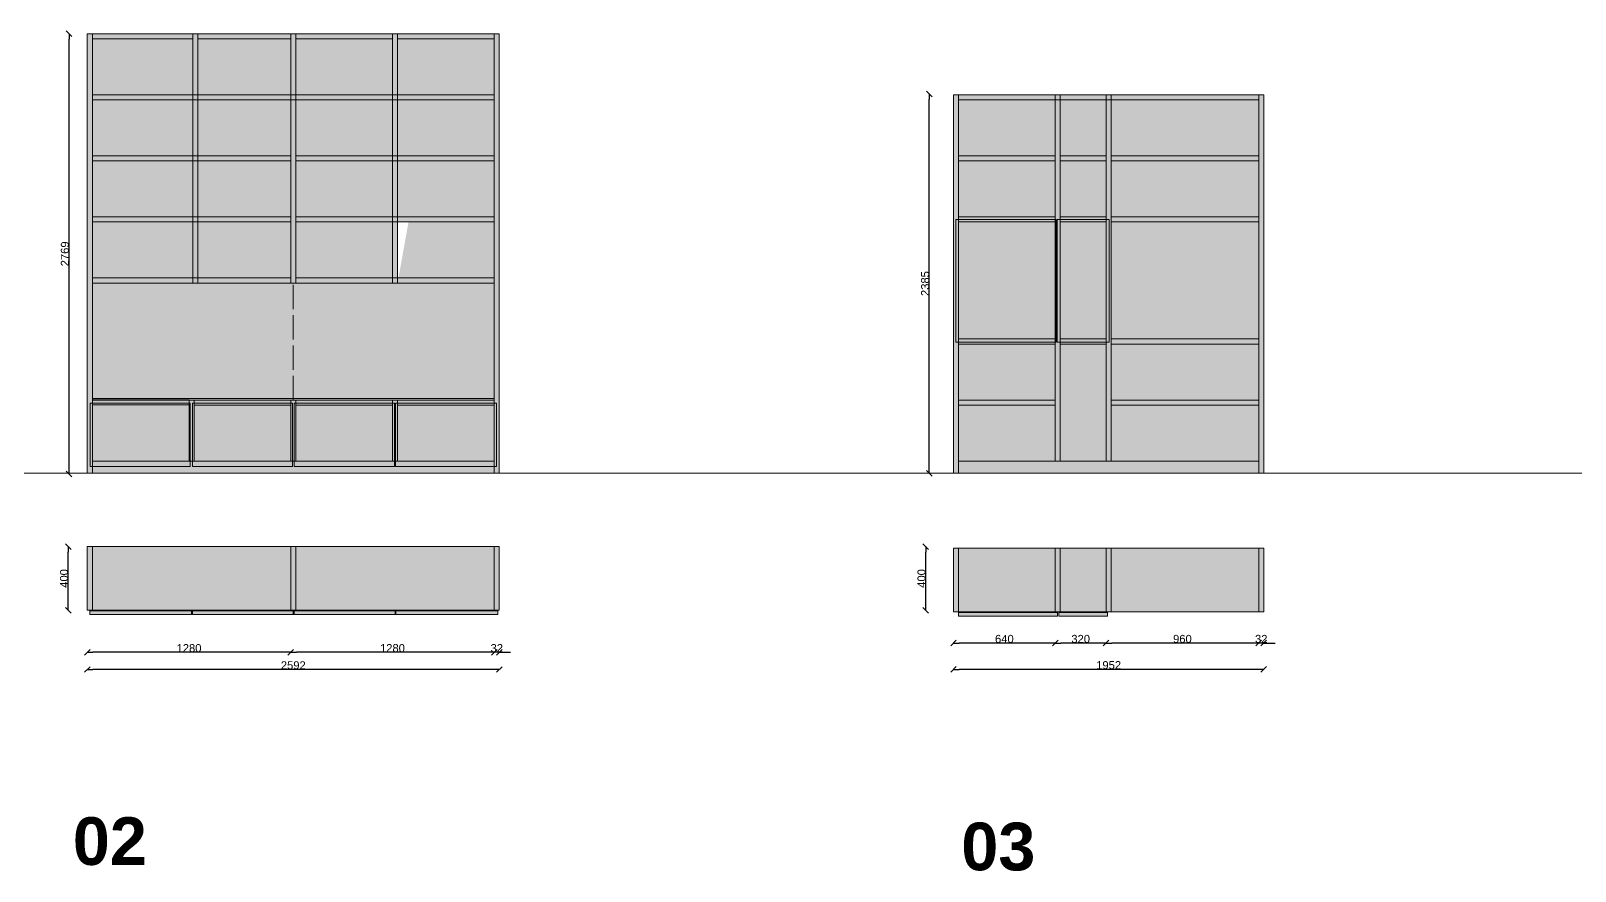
# Model space of a CAD drawing. Header units: millimetres. Extents: x -21288 to 39740, y -2987 to 21739.
# Drawn here: x -13013 to -3298, y 11797 to 17081 of the extents above; entities that cross this region are included whole.
import ezdxf

# ---------------------------------------------------------------- set-up
doc = ezdxf.new("R2010")
doc.units = ezdxf.units.MM
doc.header["$LTSCALE"] = 50
doc.header["$PDMODE"] = 1
doc.header["$PDSIZE"] = -2
doc.linetypes.add('ISO-02 Linea a tratti', pattern=[3.81, 3.048, -0.762])
doc.layers.get('0').update_dxf_attribs({"lineweight": 18})
doc.layers.add('Linee arredi', color=3, linetype='Continuous', lineweight=5)
doc.layers.add('Quote', color=7, linetype='Continuous', lineweight=5)
doc.styles.add('Arial', font='Arial.ttf')
doc.styles.add('Arial (bold)', font='Arial Bold.ttf')
doc.dimstyles.new('M&C_quote arredo', dxfattribs={"dimtxt": 50.344329, "dimasz": 35.34668, "dimexe": 0, "dimexo": 0, "dimgap": 0.5, "dimtad": 1, "dimdec": 0, "dimtxsty": 'Arial', "dimblk": 'VW_SLASH-2', "dimblk1": 'VW_SLASH-2', "dimblk2": 'VW_SLASH-2', "dimcen": 0, "dimse1": 1, "dimse2": 1, "dimazin": 0, "dimtfac": 1, "dimtdec": 0, "dimtix": 1, "dimtmove": 0, "dimatfit": 0, "dimldrblk": 'VW_SLASH-2', "dimfxl": 0, "dimfxlon": 1, "dimfrac": 2, "dimtolj": 1, "dimarcsym": 0})

# ---------------------------------------------------------------- blocks, each defined once
blk = doc.blocks.new('VW_SLASH-2')
at = {"color": 0, "linetype": 'ByBlock', "lineweight": -2, "transparency": 16777216}
blk.add_line((0, 0), (-1, 0), dxfattribs=at)
at = {"color": 0, "linetype": 'Continuous', "lineweight": -2, "transparency": 16777216, "flags": 128}
blk.add_lwpolyline([(0.5, 0.5), (-0.5, -0.5)], dxfattribs=at)
blk = doc.blocks.new('*D9')
at = {"layer": 'Defpoints', "color": 0, "transparency": 16777216}
for p in [(-12773.2, 17063.3), (-12621.3, 17063.3), (-12621.3, 14294.3)]:
    blk.add_point(p, dxfattribs=at)
at = {"layer": 'Quote', "color": 0, "lineweight": -2, "transparency": 16777216}
blk.add_line((-12773.2, 14329.6), (-12773.2, 17027.9), dxfattribs=at)
at = {"layer": 'Quote', "color": 0, "lineweight": -2, "transparency": 16777216, "xscale": 35.3466796875, "yscale": 35.3466796875, "zscale": 35.3466796875}
for p, rotation in [((-12773.2, 17063.3), 90), ((-12773.2, 14294.3), 270)]:
    blk.add_blockref('VW_SLASH-2', p, dxfattribs=dict(at, rotation=rotation))
at = {"layer": 'Quote', "color": 0, "transparency": 16777216, "insert": (-12799.4, 15678.8), "char_height": 50.34, "attachment_point": 5, "rotation": 90, "style": 'Arial'}
blk.add_mtext('\\A1;2769', dxfattribs=at)
blk = doc.blocks.new('*D10')
at = {"layer": 'Defpoints', "color": 0, "transparency": 16777216}
for p in [(-12658.5, 13320), (-10066.5, 13320), (-12658.5, 13065)]:
    blk.add_point(p, dxfattribs=at)
at = {"layer": 'Quote', "color": 0, "lineweight": -2, "transparency": 16777216}
blk.add_line((-10101.8, 13065), (-12623.2, 13065), dxfattribs=at)
at = {"layer": 'Quote', "color": 0, "lineweight": -2, "transparency": 16777216, "xscale": 35.3466796875, "yscale": 35.3466796875, "zscale": 35.3466796875, "rotation": 180}
blk.add_blockref('VW_SLASH-2', (-12658.5, 13065), dxfattribs=at)
at = {"layer": 'Quote', "color": 0, "lineweight": -2, "transparency": 16777216, "xscale": 35.3466796875, "yscale": 35.3466796875, "zscale": 35.3466796875}
blk.add_blockref('VW_SLASH-2', (-10066.5, 13065), dxfattribs=at)
at = {"layer": 'Quote', "color": 0, "transparency": 16777216, "insert": (-11362.5, 13091.2), "char_height": 50.34, "attachment_point": 5, "style": 'Arial'}
blk.add_mtext('\\A1;2592', dxfattribs=at)
blk = doc.blocks.new('*D11')
at = {"layer": 'Defpoints', "color": 0, "transparency": 16777216}
for p in [(-11378.5, 13780.3), (-12658.5, 13320), (-12658.5, 13173)]:
    blk.add_point(p, dxfattribs=at)
at = {"layer": 'Quote', "color": 0, "lineweight": -2, "transparency": 16777216}
blk.add_line((-11413.8, 13173), (-12623.2, 13173), dxfattribs=at)
at = {"layer": 'Quote', "color": 0, "lineweight": -2, "transparency": 16777216, "xscale": 35.3466796875, "yscale": 35.3466796875, "zscale": 35.3466796875, "rotation": 180}
blk.add_blockref('VW_SLASH-2', (-12658.5, 13173), dxfattribs=at)
at = {"layer": 'Quote', "color": 0, "lineweight": -2, "transparency": 16777216, "xscale": 35.3466796875, "yscale": 35.3466796875, "zscale": 35.3466796875}
blk.add_blockref('VW_SLASH-2', (-11378.5, 13173), dxfattribs=at)
at = {"layer": 'Quote', "color": 0, "transparency": 16777216, "insert": (-12018.5, 13199.2), "char_height": 50.34, "attachment_point": 5, "style": 'Arial'}
blk.add_mtext('\\A1;1280', dxfattribs=at)
blk = doc.blocks.new('*D12')
at = {"layer": 'Defpoints', "color": 0, "transparency": 16777216}
for p in [(-11378.5, 13780.3), (-10098.5, 13780.3), (-11378.5, 13173)]:
    blk.add_point(p, dxfattribs=at)
at = {"layer": 'Quote', "color": 0, "lineweight": -2, "transparency": 16777216}
blk.add_line((-10133.8, 13173), (-11343.2, 13173), dxfattribs=at)
at = {"layer": 'Quote', "color": 0, "lineweight": -2, "transparency": 16777216, "xscale": 35.3466796875, "yscale": 35.3466796875, "zscale": 35.3466796875, "rotation": 180}
blk.add_blockref('VW_SLASH-2', (-11378.5, 13173), dxfattribs=at)
at = {"layer": 'Quote', "color": 0, "lineweight": -2, "transparency": 16777216, "xscale": 35.3466796875, "yscale": 35.3466796875, "zscale": 35.3466796875}
blk.add_blockref('VW_SLASH-2', (-10098.5, 13173), dxfattribs=at)
at = {"layer": 'Quote', "color": 0, "transparency": 16777216, "insert": (-10738.5, 13199.2), "char_height": 50.34, "attachment_point": 5, "style": 'Arial'}
blk.add_mtext('\\A1;1280', dxfattribs=at)
blk = doc.blocks.new('*D13')
at = {"layer": 'Defpoints', "color": 0, "transparency": 16777216}
for p in [(-10098.5, 13780.3), (-10066.5, 13320), (-10098.5, 13173)]:
    blk.add_point(p, dxfattribs=at)
at = {"layer": 'Quote', "color": 0, "lineweight": -2, "transparency": 16777216}
for p, q in [((-10133.8, 13173), (-10169.2, 13173)), ((-10066.5, 13173), (-10098.5, 13173)), ((-10031.2, 13173), (-9995.8, 13173))]:
    blk.add_line(p, q, dxfattribs=at)
at = {"layer": 'Quote', "color": 0, "lineweight": -2, "transparency": 16777216, "xscale": 35.3466796875, "yscale": 35.3466796875, "zscale": 35.3466796875}
blk.add_blockref('VW_SLASH-2', (-10098.5, 13173), dxfattribs=at)
at = {"layer": 'Quote', "color": 0, "lineweight": -2, "transparency": 16777216, "xscale": 35.3466796875, "yscale": 35.3466796875, "zscale": 35.3466796875, "rotation": 180}
blk.add_blockref('VW_SLASH-2', (-10066.5, 13173), dxfattribs=at)
at = {"layer": 'Quote', "color": 0, "transparency": 16777216, "insert": (-10082.5, 13199.2), "char_height": 50.34, "attachment_point": 5, "style": 'Arial'}
blk.add_mtext('\\A1;32', dxfattribs=at)
blk = doc.blocks.new('*D22')
at = {"layer": 'Defpoints', "color": 0, "transparency": 16777216}
for p in [(-12778.5, 13837.6), (-12658.5, 13837.6), (-12658.5, 13437.6)]:
    blk.add_point(p, dxfattribs=at)
at = {"layer": 'Quote', "color": 0, "lineweight": -2, "transparency": 16777216}
blk.add_line((-12778.5, 13473), (-12778.5, 13802.3), dxfattribs=at)
at = {"layer": 'Quote', "color": 0, "lineweight": -2, "transparency": 16777216, "xscale": 35.3466796875, "yscale": 35.3466796875, "zscale": 35.3466796875}
for p, rotation in [((-12778.5, 13837.6), 90), ((-12778.5, 13437.6), 270)]:
    blk.add_blockref('VW_SLASH-2', p, dxfattribs=dict(at, rotation=rotation))
at = {"layer": 'Quote', "color": 0, "transparency": 16777216, "insert": (-12804.7, 13637.6), "char_height": 50.34, "attachment_point": 5, "rotation": 90, "style": 'Arial'}
blk.add_mtext('\\A1;400', dxfattribs=at)
blk = doc.blocks.new('*D31')
at = {"layer": 'Defpoints', "color": 0, "transparency": 16777216}
for p in [(-7209, 13428.4), (-6569, 13428.4), (-7209, 13230.9)]:
    blk.add_point(p, dxfattribs=at)
at = {"layer": 'Quote', "color": 0, "lineweight": -2, "transparency": 16777216}
blk.add_line((-6604.3, 13230.9), (-7173.7, 13230.9), dxfattribs=at)
at = {"layer": 'Quote', "color": 0, "lineweight": -2, "transparency": 16777216, "xscale": 35.3466796875, "yscale": 35.3466796875, "zscale": 35.3466796875, "rotation": 180}
blk.add_blockref('VW_SLASH-2', (-7209, 13230.9), dxfattribs=at)
at = {"layer": 'Quote', "color": 0, "lineweight": -2, "transparency": 16777216, "xscale": 35.3466796875, "yscale": 35.3466796875, "zscale": 35.3466796875}
blk.add_blockref('VW_SLASH-2', (-6569, 13230.9), dxfattribs=at)
at = {"layer": 'Quote', "color": 0, "transparency": 16777216, "insert": (-6889, 13257.1), "char_height": 50.34, "attachment_point": 5, "style": 'Arial'}
blk.add_mtext('\\A1;640', dxfattribs=at)
blk = doc.blocks.new('*D32')
at = {"layer": 'Defpoints', "color": 0, "transparency": 16777216}
for p in [(-6569, 13428.4), (-6249, 13428.4), (-6569, 13230.9)]:
    blk.add_point(p, dxfattribs=at)
at = {"layer": 'Quote', "color": 0, "lineweight": -2, "transparency": 16777216}
blk.add_line((-6284.3, 13230.9), (-6533.7, 13230.9), dxfattribs=at)
at = {"layer": 'Quote', "color": 0, "lineweight": -2, "transparency": 16777216, "xscale": 35.3466796875, "yscale": 35.3466796875, "zscale": 35.3466796875, "rotation": 180}
blk.add_blockref('VW_SLASH-2', (-6569, 13230.9), dxfattribs=at)
at = {"layer": 'Quote', "color": 0, "lineweight": -2, "transparency": 16777216, "xscale": 35.3466796875, "yscale": 35.3466796875, "zscale": 35.3466796875}
blk.add_blockref('VW_SLASH-2', (-6249, 13230.9), dxfattribs=at)
at = {"layer": 'Quote', "color": 0, "transparency": 16777216, "insert": (-6409, 13257.1), "char_height": 50.34, "attachment_point": 5, "style": 'Arial'}
blk.add_mtext('\\A1;320', dxfattribs=at)
blk = doc.blocks.new('*D33')
at = {"layer": 'Defpoints', "color": 0, "transparency": 16777216}
for p in [(-5289, 13504.4), (-6249, 13428.4), (-6249, 13230.9)]:
    blk.add_point(p, dxfattribs=at)
at = {"layer": 'Quote', "color": 0, "lineweight": -2, "transparency": 16777216}
blk.add_line((-5324.3, 13230.9), (-6213.7, 13230.9), dxfattribs=at)
at = {"layer": 'Quote', "color": 0, "lineweight": -2, "transparency": 16777216, "xscale": 35.3466796875, "yscale": 35.3466796875, "zscale": 35.3466796875, "rotation": 180}
blk.add_blockref('VW_SLASH-2', (-6249, 13230.9), dxfattribs=at)
at = {"layer": 'Quote', "color": 0, "lineweight": -2, "transparency": 16777216, "xscale": 35.3466796875, "yscale": 35.3466796875, "zscale": 35.3466796875}
blk.add_blockref('VW_SLASH-2', (-5289, 13230.9), dxfattribs=at)
at = {"layer": 'Quote', "color": 0, "transparency": 16777216, "insert": (-5769, 13257.1), "char_height": 50.34, "attachment_point": 5, "style": 'Arial'}
blk.add_mtext('\\A1;960', dxfattribs=at)
blk = doc.blocks.new('*D34')
at = {"layer": 'Defpoints', "color": 0, "transparency": 16777216}
for p in [(-5289, 13504.4), (-5257, 13428.4), (-5289, 13230.9)]:
    blk.add_point(p, dxfattribs=at)
at = {"layer": 'Quote', "color": 0, "lineweight": -2, "transparency": 16777216}
for p, q in [((-5324.3, 13230.9), (-5359.7, 13230.9)), ((-5257, 13230.9), (-5289, 13230.9)), ((-5221.7, 13230.9), (-5186.3, 13230.9))]:
    blk.add_line(p, q, dxfattribs=at)
at = {"layer": 'Quote', "color": 0, "lineweight": -2, "transparency": 16777216, "xscale": 35.3466796875, "yscale": 35.3466796875, "zscale": 35.3466796875}
blk.add_blockref('VW_SLASH-2', (-5289, 13230.9), dxfattribs=at)
at = {"layer": 'Quote', "color": 0, "lineweight": -2, "transparency": 16777216, "xscale": 35.3466796875, "yscale": 35.3466796875, "zscale": 35.3466796875, "rotation": 180}
blk.add_blockref('VW_SLASH-2', (-5257, 13230.9), dxfattribs=at)
at = {"layer": 'Quote', "color": 0, "transparency": 16777216, "insert": (-5273, 13257.1), "char_height": 50.34, "attachment_point": 5, "style": 'Arial'}
blk.add_mtext('\\A1;32', dxfattribs=at)
blk = doc.blocks.new('*D35')
at = {"layer": 'Defpoints', "color": 0, "transparency": 16777216}
for p in [(-7209, 13428.4), (-5257, 13448.4), (-7209, 13066)]:
    blk.add_point(p, dxfattribs=at)
at = {"layer": 'Quote', "color": 0, "lineweight": -2, "transparency": 16777216}
blk.add_line((-5292.3, 13066), (-7173.7, 13066), dxfattribs=at)
at = {"layer": 'Quote', "color": 0, "lineweight": -2, "transparency": 16777216, "xscale": 35.3466796875, "yscale": 35.3466796875, "zscale": 35.3466796875, "rotation": 180}
blk.add_blockref('VW_SLASH-2', (-7209, 13066), dxfattribs=at)
at = {"layer": 'Quote', "color": 0, "lineweight": -2, "transparency": 16777216, "xscale": 35.3466796875, "yscale": 35.3466796875, "zscale": 35.3466796875}
blk.add_blockref('VW_SLASH-2', (-5257, 13066), dxfattribs=at)
at = {"layer": 'Quote', "color": 0, "transparency": 16777216, "insert": (-6233, 13092.2), "char_height": 50.34, "attachment_point": 5, "style": 'Arial'}
blk.add_mtext('\\A1;1952', dxfattribs=at)
blk = doc.blocks.new('*D36')
at = {"layer": 'Defpoints', "color": 0, "transparency": 16777216}
for p in [(-7361.1, 16684.4), (-7037.1, 16684.4), (-7037.1, 14299.4)]:
    blk.add_point(p, dxfattribs=at)
at = {"layer": 'Quote', "color": 0, "lineweight": -2, "transparency": 16777216}
blk.add_line((-7361.1, 14334.7), (-7361.1, 16649), dxfattribs=at)
at = {"layer": 'Quote', "color": 0, "lineweight": -2, "transparency": 16777216, "xscale": 35.3466796875, "yscale": 35.3466796875, "zscale": 35.3466796875}
for p, rotation in [((-7361.1, 16684.4), 90), ((-7361.1, 14299.4), 270)]:
    blk.add_blockref('VW_SLASH-2', p, dxfattribs=dict(at, rotation=rotation))
at = {"layer": 'Quote', "color": 0, "transparency": 16777216, "insert": (-7387.3, 15491.9), "char_height": 50.34, "attachment_point": 5, "rotation": 90, "style": 'Arial'}
blk.add_mtext('\\A1;2385', dxfattribs=at)
blk = doc.blocks.new('*D100')
at = {"layer": 'Defpoints', "color": 0, "transparency": 16777216}
for p in [(-7384.1, 13837.6), (-7264.1, 13837.6), (-7264.1, 13437.6)]:
    blk.add_point(p, dxfattribs=at)
at = {"layer": 'Quote', "color": 0, "lineweight": -2, "transparency": 16777216}
blk.add_line((-7384.1, 13473), (-7384.1, 13802.3), dxfattribs=at)
at = {"layer": 'Quote', "color": 0, "lineweight": -2, "transparency": 16777216, "xscale": 35.3466796875, "yscale": 35.3466796875, "zscale": 35.3466796875}
for p, rotation in [((-7384.1, 13837.6), 90), ((-7384.1, 13437.6), 270)]:
    blk.add_blockref('VW_SLASH-2', p, dxfattribs=dict(at, rotation=rotation))
at = {"layer": 'Quote', "color": 0, "transparency": 16777216, "insert": (-7410.3, 13637.6), "char_height": 50.34, "attachment_point": 5, "rotation": 90, "style": 'Arial'}
blk.add_mtext('\\A1;400', dxfattribs=at)

msp = doc.modelspace()

# ---------------------------------------------------------------- hatches: boundary and pattern name
at = {"layer": 'Linee arredi'}
h = msp.add_hatch(color=7, dxfattribs=at)
h.dxf.hatch_style = 1
h.paths.add_polyline_path([(-12658.5, 17063.26), (-12626.5, 17063.26), (-12626.5, 14299.37), (-12658.5, 14299.37)])
h = msp.add_hatch(color=7, dxfattribs=at)
h.dxf.hatch_style = 1
h.paths.add_polyline_path([(-12626.51, 17031.26), (-12626.51, 17063.26), (-11994.5, 17063.26), (-11994.5, 17031.26)])
h = msp.add_hatch(color=254, dxfattribs=at)
h.dxf.hatch_style = 1
h.paths.add_polyline_path([(-11994.5, 16679.37), (-11994.5, 17031.26), (-12626.5, 17031.26), (-12626.5, 16679.37)])
h.paths.add_polyline_path([(-11994.5, 16647.37), (-12626.5, 16647.37), (-12626.5, 16295.42), (-11994.5, 16295.42)])
h.paths.add_polyline_path([(-12626.5, 16263.42), (-12626.5, 15911.52), (-11994.5, 15911.52), (-11994.5, 16263.42)])
h.paths.add_polyline_path([(-12626.5, 15527.52), (-11994.5, 15527.52), (-11994.5, 15879.47), (-12055.58, 15879.47), (-12626.5, 15879.52)])
h = msp.add_hatch(color=7, dxfattribs=at)
h.dxf.hatch_style = 1
h.paths.add_polyline_path([(-11994.5, 17063.26), (-11962.5, 17063.26), (-11962.5, 15495.52), (-11994.5, 15495.52)])
h = msp.add_hatch(color=7, dxfattribs=at)
h.dxf.hatch_style = 1
h.paths.add_polyline_path([(-11962.5, 17031.26), (-11962.5, 17063.26), (-11378.5, 17063.26), (-11378.5, 17031.26)])
h = msp.add_hatch(color=254, dxfattribs=at)
h.dxf.hatch_style = 1
h.paths.add_polyline_path([(-11962.5, 15879.47), (-11962.5, 15527.52), (-11378.5, 15527.52), (-11378.5, 15879.47)])
h.paths.add_polyline_path([(-11378.5, 15911.47), (-11378.5, 16263.42), (-11962.5, 16263.42), (-11962.5, 15911.47)])
h.paths.add_polyline_path([(-11378.5, 16295.42), (-11378.5, 16647.37), (-11962.5, 16647.37), (-11962.5, 16295.42)])
h.paths.add_polyline_path([(-11378.5, 16679.37), (-11378.5, 17031.26), (-11962.5, 17031.26), (-11962.5, 16679.37)])
h = msp.add_hatch(color=7, dxfattribs=at)
h.dxf.hatch_style = 1
h.paths.add_polyline_path([(-11378.5, 17063.26), (-11346.5, 17063.26), (-11346.5, 15495.52), (-11378.5, 15495.52)])
h = msp.add_hatch(color=7, dxfattribs=at)
h.dxf.hatch_style = 1
h.paths.add_polyline_path([(-11346.5, 17031.26), (-11346.5, 17063.26), (-10738.5, 17063.26), (-10738.5, 17031.26)])
h = msp.add_hatch(color=254, dxfattribs=at)
h.dxf.hatch_style = 1
h.paths.add_polyline_path([(-10738.5, 16679.37), (-10738.5, 17031.26), (-11346.5, 17031.26), (-11346.5, 16679.37)])
h.paths.add_polyline_path([(-11346.5, 16647.37), (-11346.5, 16295.42), (-10738.5, 16295.42), (-10738.5, 16647.37)])
h.paths.add_polyline_path([(-11346.5, 16263.42), (-11346.5, 15911.47), (-10738.5, 15911.47), (-10738.5, 16263.42)])
h.paths.add_polyline_path([(-10738.5, 15527.52), (-10738.5, 15879.47), (-11346.5, 15879.47), (-11346.5, 15527.52)])
h = msp.add_hatch(color=7, dxfattribs=at)
h.dxf.hatch_style = 1
h.paths.add_polyline_path([(-10738.5, 17063.26), (-10706.5, 17063.26), (-10706.5, 15495.52), (-10738.5, 15495.52)])
h = msp.add_hatch(color=7, dxfattribs=at)
h.dxf.hatch_style = 1
h.paths.add_polyline_path([(-10706.5, 17031.26), (-10706.5, 17063.26), (-10098.5, 17063.26), (-10098.5, 17031.26)])
h = msp.add_hatch(color=254, dxfattribs=at)
h.dxf.hatch_style = 1
h.paths.add_polyline_path([(-10098.5, 15527.52), (-10098.5, 15879.52), (-10637.58, 15879.52), (-10637.58, 15879.47), (-10700.76, 15527.52)])
h.paths.add_polyline_path([(-10098.5, 15911.52), (-10098.5, 16263.42), (-10706.5, 16263.42), (-10706.5, 15911.52)])
h.paths.add_polyline_path([(-10098.5, 16295.42), (-10098.5, 16647.37), (-10706.5, 16647.37), (-10706.5, 16295.42)])
h.paths.add_polyline_path([(-10098.5, 16679.37), (-10098.5, 17031.26), (-10706.5, 17031.26), (-10706.5, 16679.37)])
h = msp.add_hatch(color=7, dxfattribs=at)
h.dxf.hatch_style = 1
h.paths.add_polyline_path([(-10098.5, 17063.26), (-10066.5, 17063.26), (-10066.5, 14299.37), (-10098.5, 14299.37)])
h = msp.add_hatch(color=7, dxfattribs=at)
h.dxf.hatch_style = 1
h.paths.add_polyline_path([(-12626.5, 16647.37), (-12626.5, 16679.37), (-10098.5, 16679.37), (-10098.5, 16647.37)])
h = msp.add_hatch(color=7, dxfattribs=at)
h.dxf.hatch_style = 1
h.paths.add_polyline_path([(-7209, 16679.37), (-7177, 16679.37), (-7177, 14299.37), (-7209, 14299.37)])
h = msp.add_hatch(color=7, dxfattribs=at)
h.dxf.hatch_style = 1
h.paths.add_polyline_path([(-7177, 16647.37), (-7177, 16679.37), (-5289, 16679.37), (-5289, 16647.37)])
h = msp.add_hatch(color=254, dxfattribs=at)
h.dxf.hatch_style = 1
h.paths.add_polyline_path([(-6217, 16263.42), (-6217, 15911.47), (-5289, 15911.47), (-5289, 16263.42)])
h.paths.add_polyline_path([(-5289, 16295.42), (-5289, 16647.37), (-6217, 16647.37), (-6217, 16295.42)])
h.paths.add_polyline_path([(-6249, 16647.37), (-6537, 16647.37), (-6537, 16295.42), (-6249, 16295.42)])
h.paths.add_polyline_path([(-6537, 16263.42), (-6537, 15911.47), (-6249, 15911.47), (-6249, 16263.42)])
h.paths.add_polyline_path([(-7177, 16263.42), (-7177, 15911.47), (-6569, 15911.47), (-6569, 16263.42)])
h.paths.add_polyline_path([(-6569, 16295.42), (-6569, 16647.37), (-7177, 16647.37), (-7177, 16295.42)])
h = msp.add_hatch(color=7, dxfattribs=at)
h.dxf.hatch_style = 1
h.paths.add_polyline_path([(-6569, 16679.37), (-6537, 16679.37), (-6537, 14375.37), (-6569, 14375.37)])
h = msp.add_hatch(color=7, dxfattribs=at)
h.dxf.hatch_style = 1
h.paths.add_polyline_path([(-6249, 16679.37), (-6217, 16679.37), (-6217, 14375.37), (-6249, 14375.37)])
h = msp.add_hatch(color=7, dxfattribs=at)
h.dxf.hatch_style = 1
h.paths.add_polyline_path([(-5289, 16679.37), (-5257, 16679.37), (-5257, 14299.37), (-5289, 14299.37)])
h = msp.add_hatch(color=7, dxfattribs=at)
h.dxf.hatch_style = 1
h.paths.add_polyline_path([(-12626.51, 16295.42), (-11378.5, 16295.42), (-11378.5, 16263.42), (-12626.51, 16263.42)])
h = msp.add_hatch(color=7, dxfattribs=at)
h.dxf.hatch_style = 1
h.paths.add_polyline_path([(-11346.5, 16295.42), (-10098.5, 16295.42), (-10098.5, 16263.42), (-11346.5, 16263.42)])
h = msp.add_hatch(color=7, dxfattribs=at)
h.dxf.hatch_style = 1
h.paths.add_polyline_path([(-7177, 16263.42), (-7177, 16295.42), (-6569, 16295.42), (-6569, 16263.42)])
h = msp.add_hatch(color=7, dxfattribs=at)
h.dxf.hatch_style = 1
h.paths.add_polyline_path([(-6537, 16263.42), (-6537, 16295.42), (-6249, 16295.42), (-6249, 16263.42)])
h = msp.add_hatch(color=7, dxfattribs=at)
h.dxf.hatch_style = 1
h.paths.add_polyline_path([(-6217, 16263.42), (-6217, 16295.42), (-5289, 16295.42), (-5289, 16263.42)])
h = msp.add_hatch(color=7, dxfattribs=at)
h.dxf.hatch_style = 1
h.paths.add_polyline_path([(-12626.51, 15879.52), (-12055.58, 15879.52), (-12055.58, 15879.47), (-11378.5, 15879.47), (-11378.5, 15911.47), (-11994.5, 15911.47), (-11994.5, 15911.52), (-12626.51, 15911.52)])
h = msp.add_hatch(color=7, dxfattribs=at)
h.dxf.hatch_style = 1
h.paths.add_polyline_path([(-10637.58, 15879.47), (-10637.58, 15879.52), (-10098.5, 15879.52), (-10098.5, 15911.52), (-10706.5, 15911.52), (-10706.5, 15911.47), (-11346.5, 15911.47), (-11346.5, 15879.47)])
h = msp.add_hatch(color=252, dxfattribs=at)
h.dxf.hatch_style = 1
h.paths.add_polyline_path([(-7195, 15894.47), (-6564, 15894.47), (-6564, 15124.47), (-7195, 15124.47)])
h = msp.add_hatch(color=7, dxfattribs=at)
h.dxf.hatch_style = 1
h.paths.add_polyline_path([(-7177, 15879.47), (-7177, 15911.47), (-6569, 15911.47), (-6569, 15879.47)])
h = msp.add_hatch(color=252, dxfattribs=at)
h.dxf.hatch_style = 1
h.paths.add_polyline_path([(-6557, 15894.47), (-6230, 15894.47), (-6230, 15124.47), (-6557, 15124.47)])
h = msp.add_hatch(color=7, dxfattribs=at)
h.dxf.hatch_style = 1
h.paths.add_polyline_path([(-6537, 15879.47), (-6537, 15911.47), (-6249, 15911.47), (-6249, 15879.47)])
h = msp.add_hatch(color=7, dxfattribs=at)
h.dxf.hatch_style = 1
h.paths.add_polyline_path([(-6217, 15879.47), (-6217, 15911.47), (-5289, 15911.47), (-5289, 15879.47)])
h = msp.add_hatch(color=253, dxfattribs=at)
h.dxf.hatch_style = 1
h.paths.add_polyline_path([(-5289, 15143.57), (-5289, 15879.47), (-6217, 15879.47), (-6217, 15143.57)])
h = msp.add_hatch(color=7, dxfattribs=at)
h.dxf.hatch_style = 1
h.paths.add_polyline_path([(-12626.51, 15527.52), (-11378.5, 15527.52), (-11378.5, 15495.52), (-12626.51, 15495.52)])
h = msp.add_hatch(color=253, dxfattribs=at)
h.dxf.hatch_style = 1
h.paths.add_polyline_path([(-11346.5, 15495.52), (-11362.5, 15495.52), (-11362.5, 14769.62), (-10098.5, 14769.62), (-10098.5, 15495.52)])
h.paths.add_polyline_path([(-12626.5, 15495.52), (-12626.5, 14769.62), (-11362.5, 14769.62), (-11362.5, 15495.52), (-11378.5, 15495.52)])
h = msp.add_hatch(color=7, dxfattribs=at)
h.dxf.hatch_style = 1
h.paths.add_polyline_path([(-11346.5, 15527.52), (-10098.5, 15527.52), (-10098.5, 15495.52), (-11346.5, 15495.52)])
h = msp.add_hatch(color=7, dxfattribs=at)
h.dxf.hatch_style = 1
h.paths.add_polyline_path([(-7177, 15111.57), (-7177, 15143.57), (-6569, 15143.57), (-6569, 15111.57)])
h = msp.add_hatch(color=254, dxfattribs=at)
h.dxf.hatch_style = 1
h.paths.add_polyline_path([(-6569, 15111.57), (-7177, 15111.57), (-7177, 14759.62), (-6569, 14759.62)])
h.paths.add_polyline_path([(-6569, 14375.37), (-6569, 14727.62), (-7177, 14727.62), (-7177, 14375.37)])
h.paths.add_polyline_path([(-6249, 15111.57), (-6537, 15111.57), (-6537, 14375.37), (-6249, 14375.37)])
h.paths.add_polyline_path([(-6217, 14727.62), (-6217, 14375.37), (-5289, 14375.37), (-5289, 14727.62)])
h.paths.add_polyline_path([(-5289, 14759.62), (-5289, 15111.57), (-6217, 15111.57), (-6217, 14759.62)])
h = msp.add_hatch(color=7, dxfattribs=at)
h.dxf.hatch_style = 1
h.paths.add_polyline_path([(-6537, 15111.57), (-6537, 15143.57), (-6249, 15143.57), (-6249, 15111.57)])
h = msp.add_hatch(color=7, dxfattribs=at)
h.dxf.hatch_style = 1
h.paths.add_polyline_path([(-6217, 15111.57), (-6217, 15143.57), (-5289, 15143.57), (-5289, 15111.57)])
h = msp.add_hatch(color=7, dxfattribs=at)
h.dxf.hatch_style = 1
h.paths.add_polyline_path([(-12626.5, 14759.62), (-12626.5, 14769.62), (-10098.5, 14769.62), (-10098.5, 14759.62)])
h = msp.add_hatch(color=252, dxfattribs=at)
h.dxf.hatch_style = 1
h.paths.add_polyline_path([(-12640.5, 14739.37), (-12011.5, 14739.37), (-12011.5, 14340.67), (-12640.5, 14340.67)])
h = msp.add_hatch(color=7, dxfattribs=at)
h.dxf.hatch_style = 1
h.paths.add_polyline_path([(-12626.51, 14729.7), (-12626.51, 14761.7), (-12018.5, 14761.7), (-12018.5, 14729.7)])
h = msp.add_hatch(color=7, dxfattribs=at)
h.dxf.hatch_style = 1
h.paths.add_polyline_path([(-12018.5, 14759.62), (-11986.5, 14759.62), (-11986.5, 14375.37), (-12018.5, 14375.37)])
h = msp.add_hatch(color=252, dxfattribs=at)
h.dxf.hatch_style = 1
h.paths.add_polyline_path([(-11997.5, 14739.37), (-11366.5, 14739.37), (-11366.5, 14340.67), (-11997.5, 14340.67)])
h = msp.add_hatch(color=7, dxfattribs=at)
h.dxf.hatch_style = 1
h.paths.add_polyline_path([(-11986.5, 14727.62), (-11986.5, 14759.62), (-11378.5, 14759.62), (-11378.5, 14727.62)])
h = msp.add_hatch(color=7, dxfattribs=at)
h.dxf.hatch_style = 1
h.paths.add_polyline_path([(-11378.5, 14759.62), (-11346.5, 14759.62), (-11346.5, 14375.37), (-11378.5, 14375.37)])
h = msp.add_hatch(color=252, dxfattribs=at)
h.dxf.hatch_style = 1
h.paths.add_polyline_path([(-11357.5, 14739.37), (-10726.5, 14739.37), (-10726.5, 14340.67), (-11357.5, 14340.67)])
h = msp.add_hatch(color=7, dxfattribs=at)
h.dxf.hatch_style = 1
h.paths.add_polyline_path([(-11346.5, 14727.62), (-11346.5, 14759.62), (-10738.5, 14759.62), (-10738.5, 14727.62)])
h = msp.add_hatch(color=7, dxfattribs=at)
h.dxf.hatch_style = 1
h.paths.add_polyline_path([(-10738.5, 14759.62), (-10706.5, 14759.62), (-10706.5, 14375.37), (-10738.5, 14375.37)])
h = msp.add_hatch(color=252, dxfattribs=at)
h.dxf.hatch_style = 1
h.paths.add_polyline_path([(-10718.5, 14739.37), (-10084.5, 14739.37), (-10084.5, 14340.67), (-10718.5, 14340.67)])
h = msp.add_hatch(color=7, dxfattribs=at)
h.dxf.hatch_style = 1
h.paths.add_polyline_path([(-10706.5, 14727.62), (-10706.5, 14759.62), (-10098.5, 14759.62), (-10098.5, 14727.62)])
h = msp.add_hatch(color=7, dxfattribs=at)
h.dxf.hatch_style = 1
h.paths.add_polyline_path([(-7177, 14727.62), (-7177, 14759.62), (-6569, 14759.62), (-6569, 14727.62)])
h = msp.add_hatch(color=7, dxfattribs=at)
h.dxf.hatch_style = 1
h.paths.add_polyline_path([(-6217, 14727.62), (-6217, 14759.62), (-5289, 14759.62), (-5289, 14727.62)])
h = msp.add_hatch(color=7, dxfattribs=at)
h.dxf.hatch_style = 1
h.paths.add_polyline_path([(-12626.5, 14299.37), (-12626.5, 14375.37), (-10098.5, 14375.37), (-10098.5, 14299.37)])
h = msp.add_hatch(color=7, dxfattribs=at)
h.dxf.hatch_style = 1
h.paths.add_polyline_path([(-7177, 14299.37), (-7177, 14375.37), (-5289, 14375.37), (-5289, 14299.37)])
h = msp.add_hatch(color=7, dxfattribs=at)
h.dxf.hatch_style = 1
h.paths.add_polyline_path([(-12658.5, 13837.61), (-12626.5, 13837.61), (-12626.5, 13437.61), (-12658.5, 13437.61)])
h = msp.add_hatch(color=7, dxfattribs=at)
h.dxf.hatch_style = 1
h.paths.add_polyline_path([(-12626.5, 13837.61), (-11378.5, 13837.61), (-11378.5, 13437.61), (-12626.5, 13437.61)])
h = msp.add_hatch(color=7, dxfattribs=at)
h.dxf.hatch_style = 1
h.paths.add_polyline_path([(-11378.5, 13837.61), (-11346.5, 13837.61), (-11346.5, 13437.61), (-11378.5, 13437.61)])
h = msp.add_hatch(color=7, dxfattribs=at)
h.dxf.hatch_style = 1
h.paths.add_polyline_path([(-11346.5, 13837.61), (-10098.5, 13837.61), (-10098.5, 13437.61), (-11346.5, 13437.61)])
h = msp.add_hatch(color=7, dxfattribs=at)
h.dxf.hatch_style = 1
h.paths.add_polyline_path([(-10098.5, 13837.61), (-10066.5, 13837.61), (-10066.5, 13437.61), (-10098.5, 13437.61)])
h = msp.add_hatch(color=7, dxfattribs=at)
h.dxf.hatch_style = 1
h.paths.add_polyline_path([(-7177, 13828.38), (-7209, 13828.38), (-7209, 13428.38), (-7177, 13428.38)])
h.paths.add_polyline_path([(-6569, 13828.38), (-7177, 13828.38), (-7177, 13428.38), (-6569, 13428.38)])
h.paths.add_polyline_path([(-6537, 13828.38), (-6569, 13828.38), (-6569, 13428.38), (-6537, 13428.38)])
h.paths.add_polyline_path([(-6249, 13828.38), (-6537, 13828.38), (-6537, 13428.38), (-6249, 13428.38)])
h.paths.add_polyline_path([(-6217, 13828.38), (-6249, 13828.38), (-6249, 13428.38), (-6217, 13428.38)])
h.paths.add_polyline_path([(-5289, 13828.38), (-6217, 13828.38), (-6217, 13428.38), (-5289, 13428.38)])
h.paths.add_polyline_path([(-5257, 13828.38), (-5289, 13828.38), (-5289, 13428.38), (-5257, 13428.38)])
h = msp.add_hatch(color=252, dxfattribs=at)
h.dxf.hatch_style = 1
h.paths.add_polyline_path([(-12642.5, 13433.23), (-12002.5, 13433.23), (-12002.5, 13411.23), (-12642.5, 13411.23)])
h = msp.add_hatch(color=252, dxfattribs=at)
h.dxf.hatch_style = 1
h.paths.add_polyline_path([(-11996.5, 13433.23), (-11356.5, 13433.23), (-11356.5, 13411.23), (-11996.5, 13411.23)])
h = msp.add_hatch(color=252, dxfattribs=at)
h.dxf.hatch_style = 1
h.paths.add_polyline_path([(-11362.5, 13433.23), (-10722.5, 13433.23), (-10722.5, 13411.23), (-11362.5, 13411.23)])
h = msp.add_hatch(color=252, dxfattribs=at)
h.dxf.hatch_style = 1
h.paths.add_polyline_path([(-10716.5, 13433.23), (-10076.5, 13433.23), (-10076.5, 13411.23), (-10716.5, 13411.23)])
h = msp.add_hatch(color=252, dxfattribs=at)
h.dxf.hatch_style = 1
h.paths.add_polyline_path([(-6240, 13423.38), (-6547, 13423.38), (-6547, 13401.38), (-6240, 13401.38)])
h.paths.add_polyline_path([(-6555, 13423.38), (-7177, 13423.38), (-7177, 13401.38), (-6555, 13401.38)])

# ---------------------------------------------------------------- linework, layer by layer
msp.add_line((-20858.11, 14299.37), (39673.86, 14299.37))
at = {"layer": 'Linee arredi', "linetype": 'ISO-02 Linea a tratti', "lineweight": 5, "transparency": 33554687}
msp.add_line((-11362.5, 14759.62), (-11362.5, 15495.52), dxfattribs=at)
at = {"layer": 'Linee arredi', "linetype": 'Continuous', "lineweight": 15, "transparency": 33554687, "flags": 128}
for points in [[(-12658.5, 17063.26), (-12626.5, 17063.26), (-12626.5, 14299.37), (-12658.5, 14299.37)], [(-12626.51, 17031.26), (-12626.51, 17063.26), (-11994.5, 17063.26), (-11994.5, 17031.26)], [(-11994.5, 17063.26), (-11962.5, 17063.26), (-11962.5, 15495.52), (-11994.5, 15495.52)], [(-11962.5, 17031.26), (-11962.5, 17063.26), (-11378.5, 17063.26), (-11378.5, 17031.26)], [(-11378.5, 17063.26), (-11346.5, 17063.26), (-11346.5, 15495.52), (-11378.5, 15495.52)], [(-11346.5, 17031.26), (-11346.5, 17063.26), (-10738.5, 17063.26), (-10738.5, 17031.26)], [(-10738.5, 17063.26), (-10706.5, 17063.26), (-10706.5, 15495.52), (-10738.5, 15495.52)], [(-10706.5, 17031.26), (-10706.5, 17063.26), (-10098.5, 17063.26), (-10098.5, 17031.26)], [(-10098.5, 17063.26), (-10066.5, 17063.26), (-10066.5, 14299.37), (-10098.5, 14299.37)], [(-12626.5, 16647.37), (-12626.5, 16679.37), (-10098.5, 16679.37), (-10098.5, 16647.37)], [(-7209, 16679.37), (-7177, 16679.37), (-7177, 14299.37), (-7209, 14299.37)], [(-7177, 16647.37), (-7177, 16679.37), (-5289, 16679.37), (-5289, 16647.37)], [(-6569, 16679.37), (-6537, 16679.37), (-6537, 14375.37), (-6569, 14375.37)], [(-6249, 16679.37), (-6217, 16679.37), (-6217, 14375.37), (-6249, 14375.37)], [(-5289, 16679.37), (-5257, 16679.37), (-5257, 14299.37), (-5289, 14299.37)], [(-12626.51, 16295.42), (-11378.5, 16295.42), (-11378.5, 16263.42), (-12626.51, 16263.42)], [(-11346.5, 16295.42), (-10098.5, 16295.42), (-10098.5, 16263.42), (-11346.5, 16263.42)], [(-7177, 16263.42), (-7177, 16295.42), (-6569, 16295.42), (-6569, 16263.42)], [(-6537, 16263.42), (-6537, 16295.42), (-6249, 16295.42), (-6249, 16263.42)], [(-6217, 16263.42), (-6217, 16295.42), (-5289, 16295.42), (-5289, 16263.42)], [(-12626.51, 15879.52), (-12055.58, 15879.52), (-12055.58, 15879.47), (-11378.5, 15879.47), (-11378.5, 15911.47), (-11994.5, 15911.47), (-11994.5, 15911.52), (-12626.51, 15911.52)], [(-10637.58, 15879.47), (-10637.58, 15879.52), (-10098.5, 15879.52), (-10098.5, 15911.52), (-10706.5, 15911.52), (-10706.5, 15911.47), (-11346.5, 15911.47), (-11346.5, 15879.47)], [(-7195, 15894.47), (-6564, 15894.47), (-6564, 15124.47), (-7195, 15124.47)], [(-7177, 15879.47), (-7177, 15911.47), (-6569, 15911.47), (-6569, 15879.47)], [(-6557, 15894.47), (-6230, 15894.47), (-6230, 15124.47), (-6557, 15124.47)], [(-6537, 15879.47), (-6537, 15911.47), (-6249, 15911.47), (-6249, 15879.47)], [(-6217, 15879.47), (-6217, 15911.47), (-5289, 15911.47), (-5289, 15879.47)], [(-12626.51, 15527.52), (-11378.5, 15527.52), (-11378.5, 15495.52), (-12626.51, 15495.52)], [(-11346.5, 15527.52), (-10098.5, 15527.52), (-10098.5, 15495.52), (-11346.5, 15495.52)], [(-7177, 15111.57), (-7177, 15143.57), (-6569, 15143.57), (-6569, 15111.57)], [(-6537, 15111.57), (-6537, 15143.57), (-6249, 15143.57), (-6249, 15111.57)], [(-6217, 15111.57), (-6217, 15143.57), (-5289, 15143.57), (-5289, 15111.57)], [(-12626.5, 14759.62), (-12626.5, 14769.62), (-10098.5, 14769.62), (-10098.5, 14759.62)], [(-12626.51, 14729.7), (-12626.51, 14761.7), (-12018.5, 14761.7), (-12018.5, 14729.7)], [(-12018.5, 14759.62), (-11986.5, 14759.62), (-11986.5, 14375.37), (-12018.5, 14375.37)], [(-11986.5, 14727.62), (-11986.5, 14759.62), (-11378.5, 14759.62), (-11378.5, 14727.62)], [(-11378.5, 14759.62), (-11346.5, 14759.62), (-11346.5, 14375.37), (-11378.5, 14375.37)], [(-11346.5, 14727.62), (-11346.5, 14759.62), (-10738.5, 14759.62), (-10738.5, 14727.62)], [(-10738.5, 14759.62), (-10706.5, 14759.62), (-10706.5, 14375.37), (-10738.5, 14375.37)], [(-10706.5, 14727.62), (-10706.5, 14759.62), (-10098.5, 14759.62), (-10098.5, 14727.62)], [(-7177, 14727.62), (-7177, 14759.62), (-6569, 14759.62), (-6569, 14727.62)], [(-6217, 14727.62), (-6217, 14759.62), (-5289, 14759.62), (-5289, 14727.62)], [(-12626.5, 14299.37), (-12626.5, 14375.37), (-10098.5, 14375.37), (-10098.5, 14299.37)], [(-7177, 14299.37), (-7177, 14375.37), (-5289, 14375.37), (-5289, 14299.37)], [(-12626.5, 13837.61), (-11378.5, 13837.61), (-11378.5, 13437.61), (-12626.5, 13437.61)], [(-11378.5, 13837.61), (-11346.5, 13837.61), (-11346.5, 13437.61), (-11378.5, 13437.61)], [(-11346.5, 13837.61), (-10098.5, 13837.61), (-10098.5, 13437.61), (-11346.5, 13437.61)], [(-10098.5, 13837.61), (-10066.5, 13837.61), (-10066.5, 13437.61), (-10098.5, 13437.61)], [(-7209, 13828.38), (-7177, 13828.38), (-7177, 13428.38), (-7209, 13428.38)], [(-7177, 13828.38), (-6569, 13828.38), (-6569, 13428.38), (-7177, 13428.38)], [(-6569, 13828.38), (-6537, 13828.38), (-6537, 13428.38), (-6569, 13428.38)], [(-6537, 13828.38), (-6249, 13828.38), (-6249, 13428.38), (-6537, 13428.38)], [(-6249, 13828.38), (-6217, 13828.38), (-6217, 13428.38), (-6249, 13428.38)], [(-6217, 13828.38), (-5289, 13828.38), (-5289, 13428.38), (-6217, 13428.38)], [(-5289, 13828.38), (-5257, 13828.38), (-5257, 13428.38), (-5289, 13428.38)], [(-12642.5, 13433.23), (-12002.5, 13433.23), (-12002.5, 13411.23), (-12642.5, 13411.23)], [(-11996.5, 13433.23), (-11356.5, 13433.23), (-11356.5, 13411.23), (-11996.5, 13411.23)], [(-11362.5, 13433.23), (-10722.5, 13433.23), (-10722.5, 13411.23), (-11362.5, 13411.23)], [(-10716.5, 13433.23), (-10076.5, 13433.23), (-10076.5, 13411.23), (-10716.5, 13411.23)], [(-6555, 13423.38), (-7177, 13423.38), (-7177, 13401.38), (-6555, 13401.38)], [(-6240, 13423.38), (-6547, 13423.38), (-6547, 13401.38), (-6240, 13401.38)]]:
    msp.add_lwpolyline(points, close=True, dxfattribs=at)
at = {"layer": 'Linee arredi', "linetype": 'Continuous', "lineweight": 5, "transparency": 33554687, "flags": 128}
for points in [[(-12640.5, 14739.37), (-12011.5, 14739.37), (-12011.5, 14340.67), (-12640.5, 14340.67)], [(-11997.5, 14739.37), (-11366.5, 14739.37), (-11366.5, 14340.67), (-11997.5, 14340.67)], [(-11357.5, 14739.37), (-10726.5, 14739.37), (-10726.5, 14340.67), (-11357.5, 14340.67)], [(-10718.5, 14739.37), (-10084.5, 14739.37), (-10084.5, 14340.67), (-10718.5, 14340.67)], [(-12658.5, 13837.61), (-12626.5, 13837.61), (-12626.5, 13437.61), (-12658.5, 13437.61)]]:
    msp.add_lwpolyline(points, close=True, dxfattribs=at)

# ---------------------------------------------------------------- texts
at = {"layer": 'Linee arredi', "transparency": 33554687, "char_height": 300, "attachment_point": 7, "line_spacing_factor": 1.006858, "style": 'Arial (bold)'}
for s, insert in [('02', (-12749.58, 11831.68)), ('03', (-7160.14, 11797.2))]:
    msp.add_mtext(s, dxfattribs=dict(at, insert=insert))

# ---------------------------------------------------------------- dimensions: what is measured, and where the dimension line sits
at = {"layer": 'Quote', "color": 7}
for base, p1, p2, picture, middle in [((-12773.25, 17063.26), (-12621.34, 14294.26), (-12621.34, 17063.26), '*D9', (-12799.45, 15678.76)), ((-7361.06, 16684.37), (-7037.09, 14299.37), (-7037.09, 16684.37), '*D36', (-7387.28, 15491.87)), ((-12778.5, 13837.61), (-12658.5, 13437.61), (-12658.5, 13837.61), '*D22', (-12804.71, 13637.61)), ((-7384.11, 13837.61), (-7264.11, 13437.61), (-7264.11, 13837.61), '*D100', (-7410.32, 13637.61))]:
    dim = msp.add_linear_dim(base=base, p1=p1, p2=p2, angle=270, dimstyle='M&C_quote arredo', override={"dimpost": '<>', "dimtmove": 1}, dxfattribs=at)
    dim.commit()
    dim.dimension.update_dxf_attribs({"geometry": picture, "text_midpoint": middle})
for base, p1, p2, picture, middle in [((-12658.5, 13173.03), (-11378.5, 13780.28), (-12658.5, 13320.03), '*D11', (-12018.5, 13199.23)), ((-11378.5, 13173.03), (-10098.5, 13780.28), (-11378.5, 13780.28), '*D12', (-10738.5, 13199.23)), ((-10098.5, 13173.03), (-10066.5, 13320.03), (-10098.5, 13780.28), '*D13', (-10082.5, 13199.25)), ((-6249, 13230.89), (-5289, 13504.38), (-6249, 13428.38), '*D33', (-5769, 13257.1)), ((-5289, 13230.89), (-5257, 13428.38), (-5289, 13504.38), '*D34', (-5273, 13257.12)), ((-7209, 13065.98), (-5257, 13448.38), (-7209, 13428.38), '*D35', (-6233, 13092.18)), ((-7209, 13230.89), (-6569, 13428.38), (-7209, 13428.38), '*D31', (-6889, 13257.1)), ((-6569, 13230.89), (-6249, 13428.38), (-6569, 13428.38), '*D32', (-6409, 13257.12)), ((-12658.5, 13065.03), (-10066.5, 13320.03), (-12658.5, 13320.03), '*D10', (-11362.5, 13091.23))]:
    dim = msp.add_linear_dim(base=base, p1=p1, p2=p2, dimstyle='M&C_quote arredo', override={"dimpost": '<>', "dimtmove": 1}, dxfattribs=at)
    dim.commit()
    dim.dimension.update_dxf_attribs({"geometry": picture, "text_midpoint": middle})

doc.saveas('drawing.dxf')
